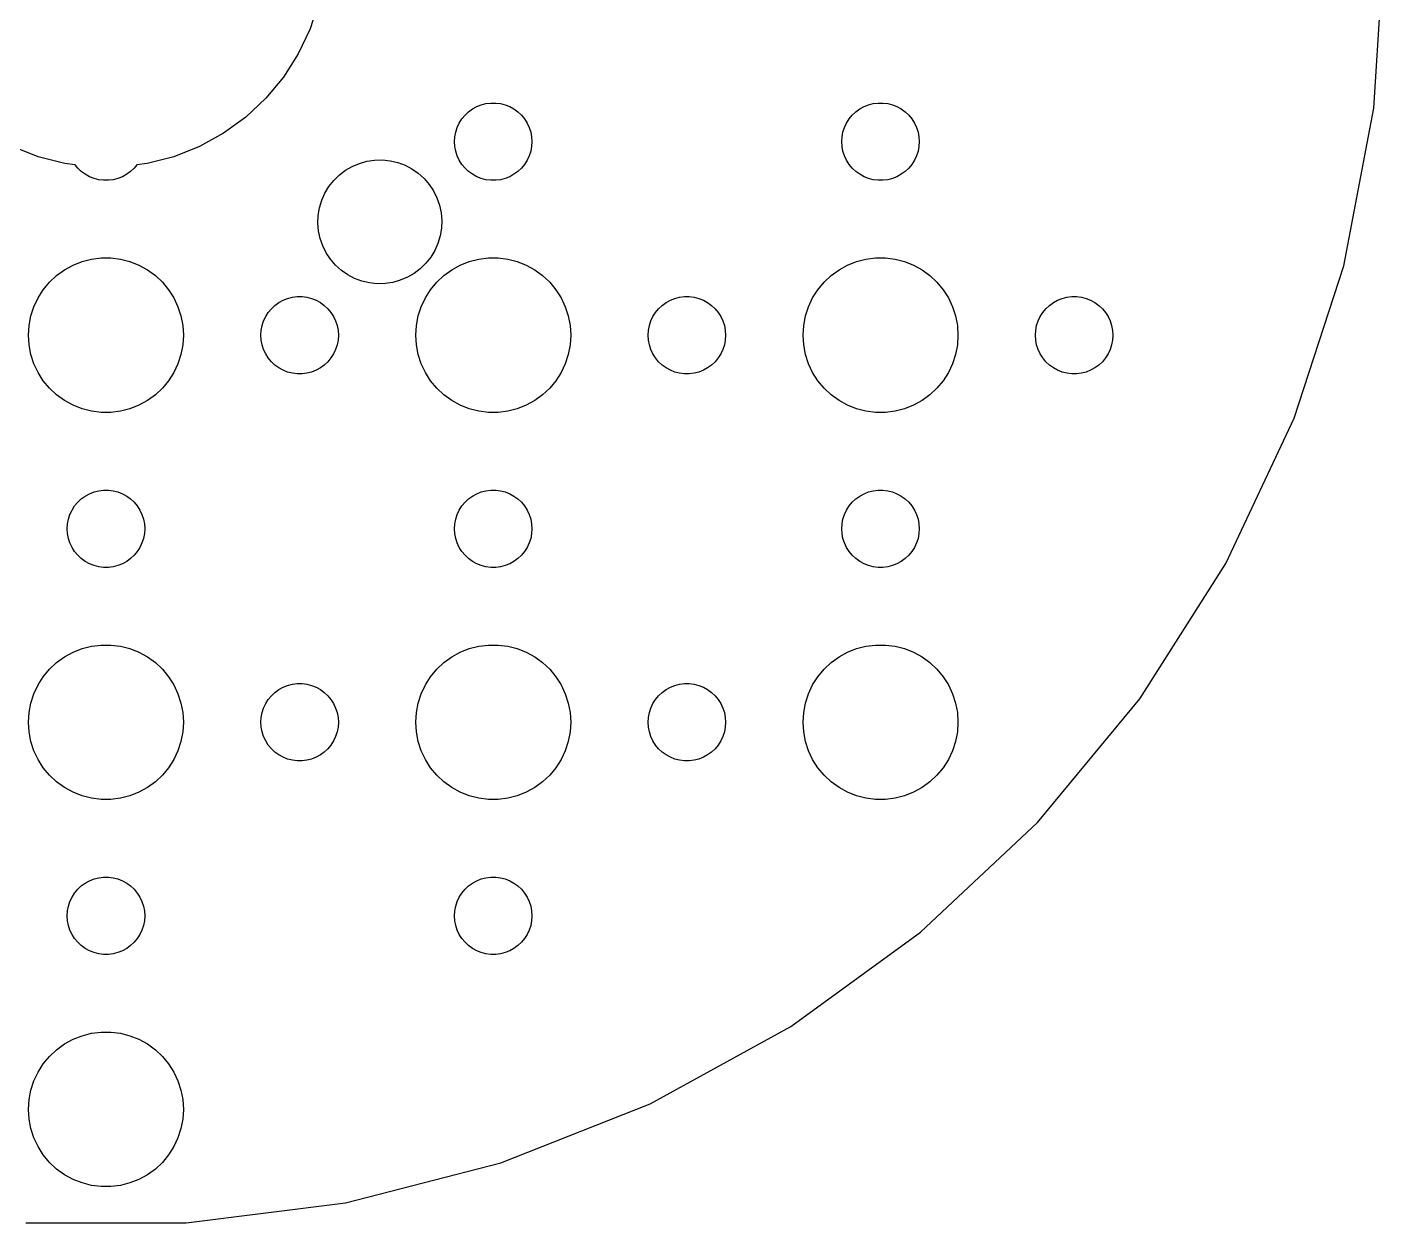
# Model space of a CAD drawing. Header units: metres. Extents: x -52 to 52, y -49 to 489.
# Drawn here: x -3.1 to 49.5, y 390.6 to 436.9 of the extents above; entities that cross this region are included whole.
import ezdxf

# ---------------------------------------------------------------- set-up
doc = ezdxf.new("R2010")
doc.units = ezdxf.units.M

msp = doc.modelspace()

# ---------------------------------------------------------------- linework, layer by layer
for p, q in [((49.1064, 433.796), (49.4967, 440)), ((8.23296, 437.886), (7.90309, 436.871)), ((7.90309, 436.871), (7.44859, 435.905)), ((7.44859, 435.905), (6.87663, 435.004)), ((6.87663, 435.004), (6.19623, 434.181)), ((6.19623, 434.181), (5.41809, 433.451)), ((13.9065, 433.527), (14.0439, 433.656)), ((14.0439, 433.656), (14.1963, 433.766)), ((14.1963, 433.766), (14.3613, 433.857)), ((14.3613, 433.857), (14.5365, 433.927)), ((14.5365, 433.927), (14.7189, 433.973)), ((14.7189, 433.973), (14.9058, 433.997)), ((14.9058, 433.997), (15.0942, 433.997)), ((15.0942, 433.997), (15.2811, 433.973)), ((15.2811, 433.973), (15.4635, 433.927)), ((15.4635, 433.927), (15.6387, 433.857)), ((15.6387, 433.857), (15.8037, 433.766)), ((15.8037, 433.766), (15.9561, 433.656)), ((15.9561, 433.656), (16.0934, 433.527)), ((28.9065, 433.527), (29.0439, 433.656)), ((29.0439, 433.656), (29.1963, 433.766)), ((29.1963, 433.766), (29.3613, 433.857)), ((29.3613, 433.857), (29.5365, 433.927)), ((29.5365, 433.927), (29.7189, 433.973)), ((29.7189, 433.973), (29.9058, 433.997)), ((29.9058, 433.997), (30.0942, 433.997)), ((30.0942, 433.997), (30.2811, 433.973)), ((30.2811, 433.973), (30.4635, 433.927)), ((30.4635, 433.927), (30.6387, 433.857)), ((30.6387, 433.857), (30.8037, 433.766)), ((30.8037, 433.766), (30.9561, 433.656)), ((30.9561, 433.656), (31.0934, 433.527)), ((47.9417, 427.691), (49.1064, 433.796)), ((5.41809, 433.451), (4.55452, 432.823)), ((13.5471, 432.873), (13.6053, 433.052)), ((13.6053, 433.052), (13.6855, 433.223)), ((13.6855, 433.223), (13.7865, 433.382)), ((13.7865, 433.382), (13.9065, 433.527)), ((16.0934, 433.527), (16.2135, 433.382)), ((16.2135, 433.382), (16.3145, 433.223)), ((16.3145, 433.223), (16.3947, 433.052)), ((16.3947, 433.052), (16.4529, 432.873)), ((28.5471, 432.873), (28.6053, 433.052)), ((28.6053, 433.052), (28.6855, 433.223)), ((28.6855, 433.223), (28.7865, 433.382)), ((28.7865, 433.382), (28.9065, 433.527)), ((31.0934, 433.527), (31.2135, 433.382)), ((31.2135, 433.382), (31.3145, 433.223)), ((31.3145, 433.223), (31.3947, 433.052)), ((31.3947, 433.052), (31.4529, 432.873)), ((4.55452, 432.823), (3.61911, 432.309)), ((13.5, 432.5), (13.5118, 432.688)), ((13.5118, 432.312), (13.5, 432.5)), ((13.5118, 432.688), (13.5471, 432.873)), ((16.4529, 432.873), (16.4882, 432.688)), ((16.4882, 432.688), (16.5, 432.5)), ((16.5, 432.5), (16.4882, 432.312)), ((28.5, 432.5), (28.5118, 432.688)), ((28.5118, 432.312), (28.5, 432.5)), ((28.5118, 432.688), (28.5471, 432.873)), ((31.4529, 432.873), (31.4882, 432.688)), ((31.4882, 432.688), (31.5, 432.5)), ((31.5, 432.5), (31.4882, 432.312)), ((-2.62663, 431.916), (-3.61911, 432.309)), ((3.61911, 432.309), (2.62663, 431.916)), ((13.5471, 432.127), (13.5118, 432.312)), ((13.6053, 431.948), (13.5471, 432.127)), ((16.4529, 432.127), (16.3947, 431.948)), ((16.4882, 432.312), (16.4529, 432.127)), ((28.5471, 432.127), (28.5118, 432.312)), ((28.6053, 431.948), (28.5471, 432.127)), ((31.4529, 432.127), (31.3947, 431.948)), ((31.4882, 432.312), (31.4529, 432.127)), ((-1.59273, 431.651), (-2.62663, 431.916)), ((-1.19904, 431.601), (-1.59273, 431.651)), ((-1.09344, 431.473), (-1.19904, 431.601)), ((-0.956131, 431.344), (-1.09344, 431.473)), ((1.09344, 431.473), (0.956131, 431.344)), ((1.19904, 431.601), (1.09344, 431.473)), ((1.59273, 431.651), (1.19904, 431.601)), ((2.62663, 431.916), (1.59273, 431.651)), ((9.27885, 431.392), (9.53987, 431.543)), ((9.53987, 431.543), (9.81772, 431.66)), ((9.81772, 431.66), (10.108, 431.741)), ((10.108, 431.741), (10.4062, 431.785)), ((10.4062, 431.785), (10.7075, 431.791)), ((10.7075, 431.791), (11.0072, 431.759)), ((11.0072, 431.759), (11.3007, 431.691)), ((11.3007, 431.691), (11.5832, 431.586)), ((11.5832, 431.586), (11.8503, 431.446)), ((11.8503, 431.446), (12.0977, 431.274)), ((13.6855, 431.777), (13.6053, 431.948)), ((13.7865, 431.618), (13.6855, 431.777)), ((13.9065, 431.473), (13.7865, 431.618)), ((14.0439, 431.344), (13.9065, 431.473)), ((16.0934, 431.473), (15.9561, 431.344)), ((16.2135, 431.618), (16.0934, 431.473)), ((16.3145, 431.777), (16.2135, 431.618)), ((16.3947, 431.948), (16.3145, 431.777)), ((28.6855, 431.777), (28.6053, 431.948)), ((28.7865, 431.618), (28.6855, 431.777)), ((28.9065, 431.473), (28.7865, 431.618)), ((29.0439, 431.344), (28.9065, 431.473)), ((31.0934, 431.473), (30.9561, 431.344)), ((31.2135, 431.618), (31.0934, 431.473)), ((31.3145, 431.777), (31.2135, 431.618)), ((31.3947, 431.948), (31.3145, 431.777)), ((-0.803726, 431.234), (-0.956131, 431.344)), ((-0.638657, 431.143), (-0.803726, 431.234)), ((-0.463516, 431.073), (-0.638657, 431.143)), ((-0.281067, 431.027), (-0.463516, 431.073)), ((-0.094177, 431.003), (-0.281067, 431.027)), ((0.094177, 431.003), (-0.094177, 431.003)), ((0.281067, 431.027), (0.094177, 431.003)), ((0.463516, 431.073), (0.281067, 431.027)), ((0.638657, 431.143), (0.463516, 431.073)), ((0.803726, 431.234), (0.638657, 431.143)), ((0.956131, 431.344), (0.803726, 431.234)), ((8.63623, 430.763), (8.82344, 430.999)), ((8.82344, 430.999), (9.03879, 431.21)), ((9.03879, 431.21), (9.27885, 431.392)), ((12.0977, 431.274), (12.3217, 431.072)), ((12.3217, 431.072), (12.5187, 430.844)), ((14.1963, 431.234), (14.0439, 431.344)), ((14.3613, 431.143), (14.1963, 431.234)), ((14.5365, 431.073), (14.3613, 431.143)), ((14.7189, 431.027), (14.5365, 431.073)), ((14.9058, 431.003), (14.7189, 431.027)), ((15.0942, 431.003), (14.9058, 431.003)), ((15.2811, 431.027), (15.0942, 431.003)), ((15.4635, 431.073), (15.2811, 431.027)), ((15.6387, 431.143), (15.4635, 431.073)), ((15.8037, 431.234), (15.6387, 431.143)), ((15.9561, 431.344), (15.8037, 431.234)), ((29.1963, 431.234), (29.0439, 431.344)), ((29.3613, 431.143), (29.1963, 431.234)), ((29.5365, 431.073), (29.3613, 431.143)), ((29.7189, 431.027), (29.5365, 431.073)), ((29.9058, 431.003), (29.7189, 431.027)), ((30.0942, 431.003), (29.9058, 431.003)), ((30.2811, 431.027), (30.0942, 431.003)), ((30.4635, 431.073), (30.2811, 431.027)), ((30.6387, 431.143), (30.4635, 431.073)), ((30.8037, 431.234), (30.6387, 431.143)), ((30.9561, 431.344), (30.8037, 431.234)), ((8.35751, 430.23), (8.4801, 430.505)), ((8.4801, 430.505), (8.63623, 430.763)), ((12.5187, 430.844), (12.6855, 430.593)), ((12.6855, 430.593), (12.8195, 430.323)), ((8.22014, 429.644), (8.2704, 429.941)), ((8.2704, 429.941), (8.35751, 430.23)), ((12.8195, 430.323), (12.9186, 430.038)), ((12.9186, 430.038), (12.9812, 429.744)), ((8.20752, 429.343), (8.22014, 429.644)), ((8.23274, 429.042), (8.20752, 429.343)), ((12.9812, 429.744), (13.0065, 429.443)), ((13.0065, 429.443), (12.9939, 429.142)), ((8.29539, 428.748), (8.23274, 429.042)), ((12.9436, 428.845), (12.8565, 428.556)), ((12.9939, 429.142), (12.9436, 428.845)), ((8.39452, 428.463), (8.29539, 428.748)), ((8.52853, 428.193), (8.39452, 428.463)), ((12.8565, 428.556), (12.7339, 428.281)), ((-1.27733, 427.714), (-0.927048, 427.853)), ((-0.927048, 427.853), (-0.562134, 427.947)), ((-0.562134, 427.947), (-0.18837, 427.994)), ((-0.18837, 427.994), (0.18837, 427.994)), ((0.18837, 427.994), (0.562134, 427.947)), ((0.562134, 427.947), (0.927048, 427.853)), ((0.927048, 427.853), (1.27733, 427.714)), ((8.69533, 427.942), (8.52853, 428.193)), ((8.89226, 427.714), (8.69533, 427.942)), ((12.3905, 427.787), (12.1752, 427.576)), ((12.5777, 428.023), (12.3905, 427.787)), ((12.7339, 428.281), (12.5777, 428.023)), ((13.7227, 427.714), (14.0729, 427.853)), ((14.0729, 427.853), (14.4379, 427.947)), ((14.4379, 427.947), (14.8116, 427.994)), ((14.8116, 427.994), (15.1884, 427.994)), ((15.1884, 427.994), (15.5621, 427.947)), ((15.5621, 427.947), (15.927, 427.853)), ((15.927, 427.853), (16.2773, 427.714)), ((28.7227, 427.714), (29.0729, 427.853)), ((29.0729, 427.853), (29.4379, 427.947)), ((29.4379, 427.947), (29.8116, 427.994)), ((29.8116, 427.994), (30.1884, 427.994)), ((30.1884, 427.994), (30.5621, 427.947)), ((30.5621, 427.947), (30.927, 427.853)), ((30.927, 427.853), (31.2773, 427.714)), ((-2.1869, 427.054), (-1.91226, 427.312)), ((-1.91226, 427.312), (-1.60747, 427.533)), ((-1.60747, 427.533), (-1.27733, 427.714)), ((1.27733, 427.714), (1.60747, 427.533)), ((1.60747, 427.533), (1.91226, 427.312)), ((1.91226, 427.312), (2.1869, 427.054)), ((9.11624, 427.512), (8.89226, 427.714)), ((9.36372, 427.34), (9.11624, 427.512)), ((9.63083, 427.201), (9.36372, 427.34)), ((11.6741, 427.243), (11.3963, 427.127)), ((11.9351, 427.394), (11.6741, 427.243)), ((12.1752, 427.576), (11.9351, 427.394)), ((12.8131, 427.054), (13.0877, 427.312)), ((13.0877, 427.312), (13.3925, 427.533)), ((13.3925, 427.533), (13.7227, 427.714)), ((16.2773, 427.714), (16.6075, 427.533)), ((16.6075, 427.533), (16.9123, 427.312)), ((16.9123, 427.312), (17.1869, 427.054)), ((27.8131, 427.054), (28.0877, 427.312)), ((28.0877, 427.312), (28.3925, 427.533)), ((28.3925, 427.533), (28.7227, 427.714)), ((31.2773, 427.714), (31.6075, 427.533)), ((31.6075, 427.533), (31.9123, 427.312)), ((31.9123, 427.312), (32.1869, 427.054)), ((46.0209, 421.779), (47.9417, 427.691)), ((-2.62891, 426.445), (-2.42705, 426.763)), ((-2.42705, 426.763), (-2.1869, 427.054)), ((2.1869, 427.054), (2.42705, 426.763)), ((2.42705, 426.763), (2.62891, 426.445)), ((9.91331, 427.095), (9.63083, 427.201)), ((10.2067, 427.027), (9.91331, 427.095)), ((10.5065, 426.995), (10.2067, 427.027)), ((10.8078, 427.001), (10.5065, 426.995)), ((11.106, 427.045), (10.8078, 427.001)), ((11.3963, 427.127), (11.106, 427.045)), ((12.3711, 426.445), (12.5729, 426.763)), ((12.5729, 426.763), (12.8131, 427.054)), ((17.1869, 427.054), (17.427, 426.763)), ((17.427, 426.763), (17.6289, 426.445)), ((27.3711, 426.445), (27.5729, 426.763)), ((27.5729, 426.763), (27.8131, 427.054)), ((32.1869, 427.054), (32.427, 426.763)), ((32.427, 426.763), (32.6289, 426.445)), ((-2.78932, 426.104), (-2.62891, 426.445)), ((2.62891, 426.445), (2.78932, 426.104)), ((6.54385, 426.156), (6.69626, 426.266)), ((6.69626, 426.266), (6.86133, 426.357)), ((6.86133, 426.357), (7.03647, 426.427)), ((7.03647, 426.427), (7.21892, 426.473)), ((7.21892, 426.473), (7.40581, 426.497)), ((7.40581, 426.497), (7.59418, 426.497)), ((7.59418, 426.497), (7.78107, 426.473)), ((7.78107, 426.473), (7.96352, 426.427)), ((7.96352, 426.427), (8.13866, 426.357)), ((8.13866, 426.357), (8.30373, 426.266)), ((8.30373, 426.266), (8.45613, 426.156)), ((12.2107, 426.104), (12.3711, 426.445)), ((17.6289, 426.445), (17.7893, 426.104)), ((21.5439, 426.156), (21.6963, 426.266)), ((21.6963, 426.266), (21.8613, 426.357)), ((21.8613, 426.357), (22.0365, 426.427)), ((22.0365, 426.427), (22.2189, 426.473)), ((22.2189, 426.473), (22.4058, 426.497)), ((22.4058, 426.497), (22.5942, 426.497)), ((22.5942, 426.497), (22.7811, 426.473)), ((22.7811, 426.473), (22.9635, 426.427)), ((22.9635, 426.427), (23.1387, 426.357)), ((23.1387, 426.357), (23.3037, 426.266)), ((23.3037, 426.266), (23.4561, 426.156)), ((27.2107, 426.104), (27.3711, 426.445)), ((32.6289, 426.445), (32.7893, 426.104)), ((36.5439, 426.156), (36.6963, 426.266)), ((36.6963, 426.266), (36.8613, 426.357)), ((36.8613, 426.357), (37.0365, 426.427)), ((37.0365, 426.427), (37.2189, 426.473)), ((37.2189, 426.473), (37.4058, 426.497)), ((37.4058, 426.497), (37.5942, 426.497)), ((37.5942, 426.497), (37.7811, 426.473)), ((37.7811, 426.473), (37.9635, 426.427)), ((37.9635, 426.427), (38.1387, 426.357)), ((38.1387, 426.357), (38.3037, 426.266)), ((38.3037, 426.266), (38.4561, 426.156)), ((-2.97633, 425.376), (-2.90575, 425.746)), ((-2.90575, 425.746), (-2.78932, 426.104)), ((2.78932, 426.104), (2.90575, 425.746)), ((2.90575, 425.746), (2.97633, 425.376)), ((6.10533, 425.552), (6.18553, 425.723)), ((6.18553, 425.723), (6.28647, 425.882)), ((6.28647, 425.882), (6.40654, 426.027)), ((6.40654, 426.027), (6.54385, 426.156)), ((8.45613, 426.156), (8.59344, 426.027)), ((8.59344, 426.027), (8.71352, 425.882)), ((8.71352, 425.882), (8.81445, 425.723)), ((8.81445, 425.723), (8.89465, 425.552)), ((12.0237, 425.376), (12.0942, 425.746)), ((12.0942, 425.746), (12.2107, 426.104)), ((17.7893, 426.104), (17.9057, 425.746)), ((17.9057, 425.746), (17.9763, 425.376)), ((21.1053, 425.552), (21.1855, 425.723)), ((21.1855, 425.723), (21.2865, 425.882)), ((21.2865, 425.882), (21.4065, 426.027)), ((21.4065, 426.027), (21.5439, 426.156)), ((23.4561, 426.156), (23.5934, 426.027)), ((23.5934, 426.027), (23.7135, 425.882)), ((23.7135, 425.882), (23.8145, 425.723)), ((23.8145, 425.723), (23.8947, 425.552)), ((27.0237, 425.376), (27.0942, 425.746)), ((27.0942, 425.746), (27.2107, 426.104)), ((32.7893, 426.104), (32.9057, 425.746)), ((32.9057, 425.746), (32.9763, 425.376)), ((36.1053, 425.552), (36.1855, 425.723)), ((36.1855, 425.723), (36.2865, 425.882)), ((36.2865, 425.882), (36.4065, 426.027)), ((36.4065, 426.027), (36.5439, 426.156)), ((38.4561, 426.156), (38.5934, 426.027)), ((38.5934, 426.027), (38.7135, 425.882)), ((38.7135, 425.882), (38.8145, 425.723)), ((38.8145, 425.723), (38.8947, 425.552)), ((-3, 425), (-2.97633, 425.376)), ((2.97633, 425.376), (3, 425)), ((6, 425), (6.01183, 425.188)), ((6.01183, 425.188), (6.04712, 425.373)), ((6.04712, 425.373), (6.10533, 425.552)), ((8.89465, 425.552), (8.95287, 425.373)), ((8.95287, 425.373), (8.98816, 425.188)), ((8.98816, 425.188), (9, 425)), ((12, 425), (12.0237, 425.376)), ((17.9763, 425.376), (18, 425)), ((21, 425), (21.0118, 425.188)), ((21.0118, 425.188), (21.0471, 425.373)), ((21.0471, 425.373), (21.1053, 425.552)), ((23.8947, 425.552), (23.9529, 425.373)), ((23.9529, 425.373), (23.9882, 425.188)), ((23.9882, 425.188), (24, 425)), ((27, 425), (27.0237, 425.376)), ((32.9763, 425.376), (33, 425)), ((36, 425), (36.0118, 425.188)), ((36.0118, 425.188), (36.0471, 425.373)), ((36.0471, 425.373), (36.1053, 425.552)), ((38.8947, 425.552), (38.9529, 425.373)), ((38.9529, 425.373), (38.9882, 425.188)), ((38.9882, 425.188), (39, 425)), ((-2.97633, 424.624), (-3, 425)), ((-2.90575, 424.254), (-2.97633, 424.624)), ((2.97633, 424.624), (2.90575, 424.254)), ((3, 425), (2.97633, 424.624)), ((6.01183, 424.812), (6, 425)), ((6.04712, 424.627), (6.01183, 424.812)), ((6.10533, 424.448), (6.04712, 424.627)), ((8.95287, 424.627), (8.89465, 424.448)), ((8.98816, 424.812), (8.95287, 424.627)), ((9, 425), (8.98816, 424.812)), ((12.0237, 424.624), (12, 425)), ((12.0942, 424.254), (12.0237, 424.624)), ((17.9763, 424.624), (17.9057, 424.254)), ((18, 425), (17.9763, 424.624)), ((21.0118, 424.812), (21, 425)), ((21.0471, 424.627), (21.0118, 424.812)), ((21.1053, 424.448), (21.0471, 424.627)), ((23.9529, 424.627), (23.8947, 424.448)), ((23.9882, 424.812), (23.9529, 424.627)), ((24, 425), (23.9882, 424.812)), ((27.0237, 424.624), (27, 425)), ((27.0942, 424.254), (27.0237, 424.624)), ((32.9763, 424.624), (32.9057, 424.254)), ((33, 425), (32.9763, 424.624)), ((36.0118, 424.812), (36, 425)), ((36.0471, 424.627), (36.0118, 424.812)), ((36.1053, 424.448), (36.0471, 424.627)), ((38.9529, 424.627), (38.8947, 424.448)), ((38.9882, 424.812), (38.9529, 424.627)), ((39, 425), (38.9882, 424.812)), ((-2.78932, 423.896), (-2.90575, 424.254)), ((2.90575, 424.254), (2.78932, 423.896)), ((6.18553, 424.277), (6.10533, 424.448)), ((6.28647, 424.118), (6.18553, 424.277)), ((6.40654, 423.973), (6.28647, 424.118)), ((8.71352, 424.118), (8.59344, 423.973)), ((8.81445, 424.277), (8.71352, 424.118)), ((8.89465, 424.448), (8.81445, 424.277)), ((12.2107, 423.896), (12.0942, 424.254)), ((17.9057, 424.254), (17.7893, 423.896)), ((21.1855, 424.277), (21.1053, 424.448)), ((21.2865, 424.118), (21.1855, 424.277)), ((21.4065, 423.973), (21.2865, 424.118)), ((23.7135, 424.118), (23.5934, 423.973)), ((23.8145, 424.277), (23.7135, 424.118)), ((23.8947, 424.448), (23.8145, 424.277)), ((27.2107, 423.896), (27.0942, 424.254)), ((32.9057, 424.254), (32.7893, 423.896)), ((36.1855, 424.277), (36.1053, 424.448)), ((36.2865, 424.118), (36.1855, 424.277)), ((36.4065, 423.973), (36.2865, 424.118)), ((38.7135, 424.118), (38.5934, 423.973)), ((38.8145, 424.277), (38.7135, 424.118)), ((38.8947, 424.448), (38.8145, 424.277)), ((-2.62891, 423.555), (-2.78932, 423.896)), ((2.78932, 423.896), (2.62891, 423.555)), ((6.54385, 423.844), (6.40654, 423.973)), ((6.69626, 423.734), (6.54385, 423.844)), ((6.86133, 423.643), (6.69626, 423.734)), ((7.03647, 423.573), (6.86133, 423.643)), ((7.21892, 423.527), (7.03647, 423.573)), ((7.96352, 423.573), (7.78107, 423.527)), ((8.13866, 423.643), (7.96352, 423.573)), ((8.30373, 423.734), (8.13866, 423.643)), ((8.45613, 423.844), (8.30373, 423.734)), ((8.59344, 423.973), (8.45613, 423.844)), ((12.3711, 423.555), (12.2107, 423.896)), ((17.7893, 423.896), (17.6289, 423.555)), ((21.5439, 423.844), (21.4065, 423.973)), ((21.6963, 423.734), (21.5439, 423.844)), ((21.8613, 423.643), (21.6963, 423.734)), ((22.0365, 423.573), (21.8613, 423.643)), ((22.2189, 423.527), (22.0365, 423.573)), ((22.9635, 423.573), (22.7811, 423.527)), ((23.1387, 423.643), (22.9635, 423.573)), ((23.3037, 423.734), (23.1387, 423.643)), ((23.4561, 423.844), (23.3037, 423.734)), ((23.5934, 423.973), (23.4561, 423.844)), ((27.3711, 423.555), (27.2107, 423.896)), ((32.7893, 423.896), (32.6289, 423.555)), ((36.5439, 423.844), (36.4065, 423.973)), ((36.6963, 423.734), (36.5439, 423.844)), ((36.8613, 423.643), (36.6963, 423.734)), ((37.0365, 423.573), (36.8613, 423.643)), ((37.2189, 423.527), (37.0365, 423.573)), ((37.9635, 423.573), (37.7811, 423.527)), ((38.1387, 423.643), (37.9635, 423.573)), ((38.3037, 423.734), (38.1387, 423.643)), ((38.4561, 423.844), (38.3037, 423.734)), ((38.5934, 423.973), (38.4561, 423.844)), ((-2.42705, 423.237), (-2.62891, 423.555)), ((-2.1869, 422.946), (-2.42705, 423.237)), ((2.42705, 423.237), (2.1869, 422.946)), ((2.62891, 423.555), (2.42705, 423.237)), ((7.40581, 423.503), (7.21892, 423.527)), ((7.59418, 423.503), (7.40581, 423.503)), ((7.78107, 423.527), (7.59418, 423.503)), ((12.5729, 423.237), (12.3711, 423.555)), ((12.8131, 422.946), (12.5729, 423.237)), ((17.427, 423.237), (17.1869, 422.946)), ((17.6289, 423.555), (17.427, 423.237)), ((22.4058, 423.503), (22.2189, 423.527)), ((22.5942, 423.503), (22.4058, 423.503)), ((22.7811, 423.527), (22.5942, 423.503)), ((27.5729, 423.237), (27.3711, 423.555)), ((27.8131, 422.946), (27.5729, 423.237)), ((32.427, 423.237), (32.1869, 422.946)), ((32.6289, 423.555), (32.427, 423.237)), ((37.4058, 423.503), (37.2189, 423.527)), ((37.5942, 423.503), (37.4058, 423.503)), ((37.7811, 423.527), (37.5942, 423.503)), ((-1.91226, 422.688), (-2.1869, 422.946)), ((-1.60747, 422.467), (-1.91226, 422.688)), ((1.91226, 422.688), (1.60747, 422.467)), ((2.1869, 422.946), (1.91226, 422.688)), ((13.0877, 422.688), (12.8131, 422.946)), ((13.3925, 422.467), (13.0877, 422.688)), ((16.9123, 422.688), (16.6075, 422.467)), ((17.1869, 422.946), (16.9123, 422.688)), ((28.0877, 422.688), (27.8131, 422.946)), ((28.3925, 422.467), (28.0877, 422.688)), ((31.9123, 422.688), (31.6075, 422.467)), ((32.1869, 422.946), (31.9123, 422.688)), ((-1.27733, 422.286), (-1.60747, 422.467)), ((-0.927048, 422.147), (-1.27733, 422.286)), ((-0.562134, 422.053), (-0.927048, 422.147)), ((-0.18837, 422.006), (-0.562134, 422.053)), ((0.18837, 422.006), (-0.18837, 422.006)), ((0.562134, 422.053), (0.18837, 422.006)), ((0.927048, 422.147), (0.562134, 422.053)), ((1.27733, 422.286), (0.927048, 422.147)), ((1.60747, 422.467), (1.27733, 422.286)), ((13.7227, 422.286), (13.3925, 422.467)), ((14.0729, 422.147), (13.7227, 422.286)), ((14.4379, 422.053), (14.0729, 422.147)), ((14.8116, 422.006), (14.4379, 422.053)), ((15.1884, 422.006), (14.8116, 422.006)), ((15.5621, 422.053), (15.1884, 422.006)), ((15.927, 422.147), (15.5621, 422.053)), ((16.2773, 422.286), (15.927, 422.147)), ((16.6075, 422.467), (16.2773, 422.286)), ((28.7227, 422.286), (28.3925, 422.467)), ((29.0729, 422.147), (28.7227, 422.286)), ((29.4379, 422.053), (29.0729, 422.147)), ((29.8116, 422.006), (29.4379, 422.053)), ((30.1884, 422.006), (29.8116, 422.006)), ((30.5621, 422.053), (30.1884, 422.006)), ((30.927, 422.147), (30.5621, 422.053)), ((31.2773, 422.286), (30.927, 422.147)), ((31.6075, 422.467), (31.2773, 422.286)), ((43.3743, 416.155), (46.0209, 421.779)), ((-0.803726, 418.766), (-0.638657, 418.857)), ((-0.638657, 418.857), (-0.463516, 418.927)), ((-0.463516, 418.927), (-0.281067, 418.973)), ((-0.281067, 418.973), (-0.094177, 418.997)), ((-0.094177, 418.997), (0.094177, 418.997)), ((0.094177, 418.997), (0.281067, 418.973)), ((0.281067, 418.973), (0.463516, 418.927)), ((0.463516, 418.927), (0.638657, 418.857)), ((0.638657, 418.857), (0.803726, 418.766)), ((14.1963, 418.766), (14.3613, 418.857)), ((14.3613, 418.857), (14.5365, 418.927)), ((14.5365, 418.927), (14.7189, 418.973)), ((14.7189, 418.973), (14.9058, 418.997)), ((14.9058, 418.997), (15.0942, 418.997)), ((15.0942, 418.997), (15.2811, 418.973)), ((15.2811, 418.973), (15.4635, 418.927)), ((15.4635, 418.927), (15.6387, 418.857)), ((15.6387, 418.857), (15.8037, 418.766)), ((29.1963, 418.766), (29.3613, 418.857)), ((29.3613, 418.857), (29.5365, 418.927)), ((29.5365, 418.927), (29.7189, 418.973)), ((29.7189, 418.973), (29.9058, 418.997)), ((29.9058, 418.997), (30.0942, 418.997)), ((30.0942, 418.997), (30.2811, 418.973)), ((30.2811, 418.973), (30.4635, 418.927)), ((30.4635, 418.927), (30.6387, 418.857)), ((30.6387, 418.857), (30.8037, 418.766)), ((-1.31445, 418.223), (-1.21352, 418.382)), ((-1.21352, 418.382), (-1.09344, 418.527)), ((-1.09344, 418.527), (-0.956131, 418.656)), ((-0.956131, 418.656), (-0.803726, 418.766)), ((0.803726, 418.766), (0.956131, 418.656)), ((0.956131, 418.656), (1.09344, 418.527)), ((1.09344, 418.527), (1.21352, 418.382)), ((1.21352, 418.382), (1.31445, 418.223)), ((13.6855, 418.223), (13.7865, 418.382)), ((13.7865, 418.382), (13.9065, 418.527)), ((13.9065, 418.527), (14.0439, 418.656)), ((14.0439, 418.656), (14.1963, 418.766)), ((15.8037, 418.766), (15.9561, 418.656)), ((15.9561, 418.656), (16.0934, 418.527)), ((16.0934, 418.527), (16.2135, 418.382)), ((16.2135, 418.382), (16.3145, 418.223)), ((28.6855, 418.223), (28.7865, 418.382)), ((28.7865, 418.382), (28.9065, 418.527)), ((28.9065, 418.527), (29.0439, 418.656)), ((29.0439, 418.656), (29.1963, 418.766)), ((30.8037, 418.766), (30.9561, 418.656)), ((30.9561, 418.656), (31.0934, 418.527)), ((31.0934, 418.527), (31.2135, 418.382)), ((31.2135, 418.382), (31.3145, 418.223)), ((-1.48816, 417.688), (-1.45287, 417.873)), ((-1.45287, 417.873), (-1.39465, 418.052)), ((-1.39465, 418.052), (-1.31445, 418.223)), ((1.31445, 418.223), (1.39465, 418.052)), ((1.39465, 418.052), (1.45287, 417.873)), ((1.45287, 417.873), (1.48816, 417.688)), ((13.5118, 417.688), (13.5471, 417.873)), ((13.5471, 417.873), (13.6053, 418.052)), ((13.6053, 418.052), (13.6855, 418.223)), ((16.3145, 418.223), (16.3947, 418.052)), ((16.3947, 418.052), (16.4529, 417.873)), ((16.4529, 417.873), (16.4882, 417.688)), ((28.5118, 417.688), (28.5471, 417.873)), ((28.5471, 417.873), (28.6053, 418.052)), ((28.6053, 418.052), (28.6855, 418.223)), ((31.3145, 418.223), (31.3947, 418.052)), ((31.3947, 418.052), (31.4529, 417.873)), ((31.4529, 417.873), (31.4882, 417.688)), ((-1.5, 417.5), (-1.48816, 417.688)), ((-1.48816, 417.312), (-1.5, 417.5)), ((-1.45287, 417.127), (-1.48816, 417.312)), ((1.48816, 417.312), (1.45287, 417.127)), ((1.48816, 417.688), (1.5, 417.5)), ((1.5, 417.5), (1.48816, 417.312)), ((13.5, 417.5), (13.5118, 417.688)), ((13.5118, 417.312), (13.5, 417.5)), ((13.5471, 417.127), (13.5118, 417.312)), ((16.4882, 417.312), (16.4529, 417.127)), ((16.4882, 417.688), (16.5, 417.5)), ((16.5, 417.5), (16.4882, 417.312)), ((28.5, 417.5), (28.5118, 417.688)), ((28.5118, 417.312), (28.5, 417.5)), ((28.5471, 417.127), (28.5118, 417.312)), ((31.4882, 417.312), (31.4529, 417.127)), ((31.4882, 417.688), (31.5, 417.5)), ((31.5, 417.5), (31.4882, 417.312)), ((-1.39465, 416.948), (-1.45287, 417.127)), ((-1.31445, 416.777), (-1.39465, 416.948)), ((-1.21352, 416.618), (-1.31445, 416.777)), ((1.31445, 416.777), (1.21352, 416.618)), ((1.39465, 416.948), (1.31445, 416.777)), ((1.45287, 417.127), (1.39465, 416.948)), ((13.6053, 416.948), (13.5471, 417.127)), ((13.6855, 416.777), (13.6053, 416.948)), ((13.7865, 416.618), (13.6855, 416.777)), ((16.3145, 416.777), (16.2135, 416.618)), ((16.3947, 416.948), (16.3145, 416.777)), ((16.4529, 417.127), (16.3947, 416.948)), ((28.6053, 416.948), (28.5471, 417.127)), ((28.6855, 416.777), (28.6053, 416.948)), ((28.7865, 416.618), (28.6855, 416.777)), ((31.3145, 416.777), (31.2135, 416.618)), ((31.3947, 416.948), (31.3145, 416.777)), ((31.4529, 417.127), (31.3947, 416.948)), ((-1.09344, 416.473), (-1.21352, 416.618)), ((-0.956131, 416.344), (-1.09344, 416.473)), ((-0.803726, 416.234), (-0.956131, 416.344)), ((-0.638657, 416.143), (-0.803726, 416.234)), ((0.803726, 416.234), (0.638657, 416.143)), ((0.956131, 416.344), (0.803726, 416.234)), ((1.09344, 416.473), (0.956131, 416.344)), ((1.21352, 416.618), (1.09344, 416.473)), ((13.9065, 416.473), (13.7865, 416.618)), ((14.0439, 416.344), (13.9065, 416.473)), ((14.1963, 416.234), (14.0439, 416.344)), ((14.3613, 416.143), (14.1963, 416.234)), ((15.8037, 416.234), (15.6387, 416.143)), ((15.9561, 416.344), (15.8037, 416.234)), ((16.0934, 416.473), (15.9561, 416.344)), ((16.2135, 416.618), (16.0934, 416.473)), ((28.9065, 416.473), (28.7865, 416.618)), ((29.0439, 416.344), (28.9065, 416.473)), ((29.1963, 416.234), (29.0439, 416.344)), ((29.3613, 416.143), (29.1963, 416.234)), ((30.8037, 416.234), (30.6387, 416.143)), ((30.9561, 416.344), (30.8037, 416.234)), ((31.0934, 416.473), (30.9561, 416.344)), ((31.2135, 416.618), (31.0934, 416.473)), ((-0.463516, 416.073), (-0.638657, 416.143)), ((-0.281067, 416.027), (-0.463516, 416.073)), ((-0.094177, 416.003), (-0.281067, 416.027)), ((0.094177, 416.003), (-0.094177, 416.003)), ((0.281067, 416.027), (0.094177, 416.003)), ((0.463516, 416.073), (0.281067, 416.027)), ((0.638657, 416.143), (0.463516, 416.073)), ((14.5365, 416.073), (14.3613, 416.143)), ((14.7189, 416.027), (14.5365, 416.073)), ((14.9058, 416.003), (14.7189, 416.027)), ((15.0942, 416.003), (14.9058, 416.003)), ((15.2811, 416.027), (15.0942, 416.003)), ((15.4635, 416.073), (15.2811, 416.027)), ((15.6387, 416.143), (15.4635, 416.073)), ((29.5365, 416.073), (29.3613, 416.143)), ((29.7189, 416.027), (29.5365, 416.073)), ((29.9058, 416.003), (29.7189, 416.027)), ((30.0942, 416.003), (29.9058, 416.003)), ((30.2811, 416.027), (30.0942, 416.003)), ((30.4635, 416.073), (30.2811, 416.027)), ((30.6387, 416.143), (30.4635, 416.073)), ((40.0437, 410.907), (43.3743, 416.155)), ((-1.91226, 412.312), (-1.60747, 412.533)), ((-1.60747, 412.533), (-1.27733, 412.714)), ((-1.27733, 412.714), (-0.927048, 412.853)), ((-0.927048, 412.853), (-0.562134, 412.947)), ((-0.562134, 412.947), (-0.18837, 412.994)), ((-0.18837, 412.994), (0.18837, 412.994)), ((0.18837, 412.994), (0.562134, 412.947)), ((0.562134, 412.947), (0.927048, 412.853)), ((0.927048, 412.853), (1.27733, 412.714)), ((1.27733, 412.714), (1.60747, 412.533)), ((1.60747, 412.533), (1.91226, 412.312)), ((13.0877, 412.312), (13.3925, 412.533)), ((13.3925, 412.533), (13.7227, 412.714)), ((13.7227, 412.714), (14.0729, 412.853)), ((14.0729, 412.853), (14.4379, 412.947)), ((14.4379, 412.947), (14.8116, 412.994)), ((14.8116, 412.994), (15.1884, 412.994)), ((15.1884, 412.994), (15.5621, 412.947)), ((15.5621, 412.947), (15.927, 412.853)), ((15.927, 412.853), (16.2773, 412.714)), ((16.2773, 412.714), (16.6075, 412.533)), ((16.6075, 412.533), (16.9123, 412.312)), ((28.0877, 412.312), (28.3925, 412.533)), ((28.3925, 412.533), (28.7227, 412.714)), ((28.7227, 412.714), (29.0729, 412.853)), ((29.0729, 412.853), (29.4379, 412.947)), ((29.4379, 412.947), (29.8116, 412.994)), ((29.8116, 412.994), (30.1884, 412.994)), ((30.1884, 412.994), (30.5621, 412.947)), ((30.5621, 412.947), (30.927, 412.853)), ((30.927, 412.853), (31.2773, 412.714)), ((31.2773, 412.714), (31.6075, 412.533)), ((31.6075, 412.533), (31.9123, 412.312)), ((-2.42705, 411.763), (-2.1869, 412.054)), ((-2.1869, 412.054), (-1.91226, 412.312)), ((1.91226, 412.312), (2.1869, 412.054)), ((2.1869, 412.054), (2.42705, 411.763)), ((12.5729, 411.763), (12.8131, 412.054)), ((12.8131, 412.054), (13.0877, 412.312)), ((16.9123, 412.312), (17.1869, 412.054)), ((17.1869, 412.054), (17.427, 411.763)), ((27.5729, 411.763), (27.8131, 412.054)), ((27.8131, 412.054), (28.0877, 412.312)), ((31.9123, 412.312), (32.1869, 412.054)), ((32.1869, 412.054), (32.427, 411.763)), ((-2.62891, 411.445), (-2.42705, 411.763)), ((2.42705, 411.763), (2.62891, 411.445)), ((7.03647, 411.427), (7.21892, 411.473)), ((7.21892, 411.473), (7.40581, 411.497)), ((7.40581, 411.497), (7.59418, 411.497)), ((7.59418, 411.497), (7.78107, 411.473)), ((7.78107, 411.473), (7.96352, 411.427)), ((12.3711, 411.445), (12.5729, 411.763)), ((17.427, 411.763), (17.6289, 411.445)), ((22.0365, 411.427), (22.2189, 411.473)), ((22.2189, 411.473), (22.4058, 411.497)), ((22.4058, 411.497), (22.5942, 411.497)), ((22.5942, 411.497), (22.7811, 411.473)), ((22.7811, 411.473), (22.9635, 411.427)), ((27.3711, 411.445), (27.5729, 411.763)), ((32.427, 411.763), (32.6289, 411.445)), ((-2.90575, 410.746), (-2.78932, 411.104)), ((-2.78932, 411.104), (-2.62891, 411.445)), ((2.62891, 411.445), (2.78932, 411.104)), ((2.78932, 411.104), (2.90575, 410.746)), ((6.28647, 410.882), (6.40654, 411.027)), ((6.40654, 411.027), (6.54385, 411.156)), ((6.54385, 411.156), (6.69626, 411.266)), ((6.69626, 411.266), (6.86133, 411.357)), ((6.86133, 411.357), (7.03647, 411.427)), ((7.96352, 411.427), (8.13866, 411.357)), ((8.13866, 411.357), (8.30373, 411.266)), ((8.30373, 411.266), (8.45613, 411.156)), ((8.45613, 411.156), (8.59344, 411.027)), ((8.59344, 411.027), (8.71352, 410.882)), ((12.0942, 410.746), (12.2107, 411.104)), ((12.2107, 411.104), (12.3711, 411.445)), ((17.6289, 411.445), (17.7893, 411.104)), ((17.7893, 411.104), (17.9057, 410.746)), ((21.2865, 410.882), (21.4065, 411.027)), ((21.4065, 411.027), (21.5439, 411.156)), ((21.5439, 411.156), (21.6963, 411.266)), ((21.6963, 411.266), (21.8613, 411.357)), ((21.8613, 411.357), (22.0365, 411.427)), ((22.9635, 411.427), (23.1387, 411.357)), ((23.1387, 411.357), (23.3037, 411.266)), ((23.3037, 411.266), (23.4561, 411.156)), ((23.4561, 411.156), (23.5934, 411.027)), ((23.5934, 411.027), (23.7135, 410.882)), ((27.0942, 410.746), (27.2107, 411.104)), ((27.2107, 411.104), (27.3711, 411.445)), ((32.6289, 411.445), (32.7893, 411.104)), ((32.7893, 411.104), (32.9057, 410.746)), ((-2.97633, 410.376), (-2.90575, 410.746)), ((2.90575, 410.746), (2.97633, 410.376)), ((6.04712, 410.373), (6.10533, 410.552)), ((6.10533, 410.552), (6.18553, 410.723)), ((6.18553, 410.723), (6.28647, 410.882)), ((8.71352, 410.882), (8.81445, 410.723)), ((8.81445, 410.723), (8.89465, 410.552)), ((8.89465, 410.552), (8.95287, 410.373)), ((12.0237, 410.376), (12.0942, 410.746)), ((17.9057, 410.746), (17.9763, 410.376)), ((21.0471, 410.373), (21.1053, 410.552)), ((21.1053, 410.552), (21.1855, 410.723)), ((21.1855, 410.723), (21.2865, 410.882)), ((23.7135, 410.882), (23.8145, 410.723)), ((23.8145, 410.723), (23.8947, 410.552)), ((23.8947, 410.552), (23.9529, 410.373)), ((27.0237, 410.376), (27.0942, 410.746)), ((32.9057, 410.746), (32.9763, 410.376)), ((36.0816, 406.117), (40.0437, 410.907)), ((-3, 410), (-2.97633, 410.376)), ((-2.97633, 409.624), (-3, 410)), ((2.97633, 410.376), (3, 410)), ((3, 410), (2.97633, 409.624)), ((6, 410), (6.01183, 410.188)), ((6.01183, 409.812), (6, 410)), ((6.01183, 410.188), (6.04712, 410.373)), ((8.95287, 410.373), (8.98816, 410.188)), ((8.98816, 410.188), (9, 410)), ((9, 410), (8.98816, 409.812)), ((12, 410), (12.0237, 410.376)), ((12.0237, 409.624), (12, 410)), ((17.9763, 410.376), (18, 410)), ((18, 410), (17.9763, 409.624)), ((21, 410), (21.0118, 410.188)), ((21.0118, 409.812), (21, 410)), ((21.0118, 410.188), (21.0471, 410.373)), ((23.9529, 410.373), (23.9882, 410.188)), ((23.9882, 410.188), (24, 410)), ((24, 410), (23.9882, 409.812)), ((27, 410), (27.0237, 410.376)), ((27.0237, 409.624), (27, 410)), ((32.9763, 410.376), (33, 410)), ((33, 410), (32.9763, 409.624)), ((-2.90575, 409.254), (-2.97633, 409.624)), ((2.97633, 409.624), (2.90575, 409.254)), ((6.04712, 409.627), (6.01183, 409.812)), ((6.10533, 409.448), (6.04712, 409.627)), ((6.18553, 409.277), (6.10533, 409.448)), ((8.89465, 409.448), (8.81445, 409.277)), ((8.95287, 409.627), (8.89465, 409.448)), ((8.98816, 409.812), (8.95287, 409.627)), ((12.0942, 409.254), (12.0237, 409.624)), ((17.9763, 409.624), (17.9057, 409.254)), ((21.0471, 409.627), (21.0118, 409.812)), ((21.1053, 409.448), (21.0471, 409.627)), ((21.1855, 409.277), (21.1053, 409.448)), ((23.8947, 409.448), (23.8145, 409.277)), ((23.9529, 409.627), (23.8947, 409.448)), ((23.9882, 409.812), (23.9529, 409.627)), ((27.0942, 409.254), (27.0237, 409.624)), ((32.9763, 409.624), (32.9057, 409.254)), ((-2.78932, 408.896), (-2.90575, 409.254)), ((-2.62891, 408.555), (-2.78932, 408.896)), ((2.78932, 408.896), (2.62891, 408.555)), ((2.90575, 409.254), (2.78932, 408.896)), ((6.28647, 409.118), (6.18553, 409.277)), ((6.40654, 408.973), (6.28647, 409.118)), ((6.54385, 408.844), (6.40654, 408.973)), ((8.59344, 408.973), (8.45613, 408.844)), ((8.71352, 409.118), (8.59344, 408.973)), ((8.81445, 409.277), (8.71352, 409.118)), ((12.2107, 408.896), (12.0942, 409.254)), ((12.3711, 408.555), (12.2107, 408.896)), ((17.7893, 408.896), (17.6289, 408.555)), ((17.9057, 409.254), (17.7893, 408.896)), ((21.2865, 409.118), (21.1855, 409.277)), ((21.4065, 408.973), (21.2865, 409.118)), ((21.5439, 408.844), (21.4065, 408.973)), ((23.5934, 408.973), (23.4561, 408.844)), ((23.7135, 409.118), (23.5934, 408.973)), ((23.8145, 409.277), (23.7135, 409.118)), ((27.2107, 408.896), (27.0942, 409.254)), ((27.3711, 408.555), (27.2107, 408.896)), ((32.7893, 408.896), (32.6289, 408.555)), ((32.9057, 409.254), (32.7893, 408.896)), ((-2.42705, 408.237), (-2.62891, 408.555)), ((2.62891, 408.555), (2.42705, 408.237)), ((6.69626, 408.734), (6.54385, 408.844)), ((6.86133, 408.643), (6.69626, 408.734)), ((7.03647, 408.573), (6.86133, 408.643)), ((7.21892, 408.527), (7.03647, 408.573)), ((7.40581, 408.503), (7.21892, 408.527)), ((7.59418, 408.503), (7.40581, 408.503)), ((7.78107, 408.527), (7.59418, 408.503)), ((7.96352, 408.573), (7.78107, 408.527)), ((8.13866, 408.643), (7.96352, 408.573)), ((8.30373, 408.734), (8.13866, 408.643)), ((8.45613, 408.844), (8.30373, 408.734)), ((12.5729, 408.237), (12.3711, 408.555)), ((17.6289, 408.555), (17.427, 408.237)), ((21.6963, 408.734), (21.5439, 408.844)), ((21.8613, 408.643), (21.6963, 408.734)), ((22.0365, 408.573), (21.8613, 408.643)), ((22.2189, 408.527), (22.0365, 408.573)), ((22.4058, 408.503), (22.2189, 408.527)), ((22.5942, 408.503), (22.4058, 408.503)), ((22.7811, 408.527), (22.5942, 408.503)), ((22.9635, 408.573), (22.7811, 408.527)), ((23.1387, 408.643), (22.9635, 408.573)), ((23.3037, 408.734), (23.1387, 408.643)), ((23.4561, 408.844), (23.3037, 408.734)), ((27.5729, 408.237), (27.3711, 408.555)), ((32.6289, 408.555), (32.427, 408.237)), ((-2.1869, 407.946), (-2.42705, 408.237)), ((-1.91226, 407.688), (-2.1869, 407.946)), ((2.1869, 407.946), (1.91226, 407.688)), ((2.42705, 408.237), (2.1869, 407.946)), ((12.8131, 407.946), (12.5729, 408.237)), ((13.0877, 407.688), (12.8131, 407.946)), ((17.1869, 407.946), (16.9123, 407.688)), ((17.427, 408.237), (17.1869, 407.946)), ((27.8131, 407.946), (27.5729, 408.237)), ((28.0877, 407.688), (27.8131, 407.946)), ((32.1869, 407.946), (31.9123, 407.688)), ((32.427, 408.237), (32.1869, 407.946)), ((-1.60747, 407.467), (-1.91226, 407.688)), ((-1.27733, 407.286), (-1.60747, 407.467)), ((-0.927048, 407.147), (-1.27733, 407.286)), ((1.27733, 407.286), (0.927048, 407.147)), ((1.60747, 407.467), (1.27733, 407.286)), ((1.91226, 407.688), (1.60747, 407.467)), ((13.3925, 407.467), (13.0877, 407.688)), ((13.7227, 407.286), (13.3925, 407.467)), ((14.0729, 407.147), (13.7227, 407.286)), ((16.2773, 407.286), (15.927, 407.147)), ((16.6075, 407.467), (16.2773, 407.286)), ((16.9123, 407.688), (16.6075, 407.467)), ((28.3925, 407.467), (28.0877, 407.688)), ((28.7227, 407.286), (28.3925, 407.467)), ((29.0729, 407.147), (28.7227, 407.286)), ((31.2773, 407.286), (30.927, 407.147)), ((31.6075, 407.467), (31.2773, 407.286)), ((31.9123, 407.688), (31.6075, 407.467)), ((-0.562134, 407.053), (-0.927048, 407.147)), ((-0.18837, 407.006), (-0.562134, 407.053)), ((0.18837, 407.006), (-0.18837, 407.006)), ((0.562134, 407.053), (0.18837, 407.006)), ((0.927048, 407.147), (0.562134, 407.053)), ((14.4379, 407.053), (14.0729, 407.147)), ((14.8116, 407.006), (14.4379, 407.053)), ((15.1884, 407.006), (14.8116, 407.006)), ((15.5621, 407.053), (15.1884, 407.006)), ((15.927, 407.147), (15.5621, 407.053)), ((29.4379, 407.053), (29.0729, 407.147)), ((29.8116, 407.006), (29.4379, 407.053)), ((30.1884, 407.006), (29.8116, 407.006)), ((30.5621, 407.053), (30.1884, 407.006)), ((30.927, 407.147), (30.5621, 407.053)), ((31.5504, 401.862), (36.0816, 406.117)), ((-1.09344, 403.527), (-0.956131, 403.656)), ((-0.956131, 403.656), (-0.803726, 403.766)), ((-0.803726, 403.766), (-0.638657, 403.857)), ((-0.638657, 403.857), (-0.463516, 403.927)), ((-0.463516, 403.927), (-0.281067, 403.973)), ((-0.281067, 403.973), (-0.094177, 403.997)), ((-0.094177, 403.997), (0.094177, 403.997)), ((0.094177, 403.997), (0.281067, 403.973)), ((0.281067, 403.973), (0.463516, 403.927)), ((0.463516, 403.927), (0.638657, 403.857)), ((0.638657, 403.857), (0.803726, 403.766)), ((0.803726, 403.766), (0.956131, 403.656)), ((0.956131, 403.656), (1.09344, 403.527)), ((13.9065, 403.527), (14.0439, 403.656)), ((14.0439, 403.656), (14.1963, 403.766)), ((14.1963, 403.766), (14.3613, 403.857)), ((14.3613, 403.857), (14.5365, 403.927)), ((14.5365, 403.927), (14.7189, 403.973)), ((14.7189, 403.973), (14.9058, 403.997)), ((14.9058, 403.997), (15.0942, 403.997)), ((15.0942, 403.997), (15.2811, 403.973)), ((15.2811, 403.973), (15.4635, 403.927)), ((15.4635, 403.927), (15.6387, 403.857)), ((15.6387, 403.857), (15.8037, 403.766)), ((15.8037, 403.766), (15.9561, 403.656)), ((15.9561, 403.656), (16.0934, 403.527)), ((-1.39465, 403.052), (-1.31445, 403.223)), ((-1.31445, 403.223), (-1.21352, 403.382)), ((-1.21352, 403.382), (-1.09344, 403.527)), ((1.09344, 403.527), (1.21352, 403.382)), ((1.21352, 403.382), (1.31445, 403.223)), ((1.31445, 403.223), (1.39465, 403.052)), ((13.6053, 403.052), (13.6855, 403.223)), ((13.6855, 403.223), (13.7865, 403.382)), ((13.7865, 403.382), (13.9065, 403.527)), ((16.0934, 403.527), (16.2135, 403.382)), ((16.2135, 403.382), (16.3145, 403.223)), ((16.3145, 403.223), (16.3947, 403.052)), ((-1.5, 402.5), (-1.48816, 402.688)), ((-1.48816, 402.688), (-1.45287, 402.873)), ((-1.45287, 402.873), (-1.39465, 403.052)), ((1.39465, 403.052), (1.45287, 402.873)), ((1.45287, 402.873), (1.48816, 402.688)), ((1.48816, 402.688), (1.5, 402.5)), ((13.5, 402.5), (13.5118, 402.688)), ((13.5118, 402.688), (13.5471, 402.873)), ((13.5471, 402.873), (13.6053, 403.052)), ((16.3947, 403.052), (16.4529, 402.873)), ((16.4529, 402.873), (16.4882, 402.688)), ((16.4882, 402.688), (16.5, 402.5)), ((-1.48816, 402.312), (-1.5, 402.5)), ((-1.45287, 402.127), (-1.48816, 402.312)), ((-1.39465, 401.948), (-1.45287, 402.127)), ((1.45287, 402.127), (1.39465, 401.948)), ((1.48816, 402.312), (1.45287, 402.127)), ((1.5, 402.5), (1.48816, 402.312)), ((13.5118, 402.312), (13.5, 402.5)), ((13.5471, 402.127), (13.5118, 402.312)), ((13.6053, 401.948), (13.5471, 402.127)), ((16.4529, 402.127), (16.3947, 401.948)), ((16.4882, 402.312), (16.4529, 402.127)), ((16.5, 402.5), (16.4882, 402.312)), ((-1.31445, 401.777), (-1.39465, 401.948)), ((-1.21352, 401.618), (-1.31445, 401.777)), ((-1.09344, 401.473), (-1.21352, 401.618)), ((1.21352, 401.618), (1.09344, 401.473)), ((1.31445, 401.777), (1.21352, 401.618)), ((1.39465, 401.948), (1.31445, 401.777)), ((13.6855, 401.777), (13.6053, 401.948)), ((13.7865, 401.618), (13.6855, 401.777)), ((13.9065, 401.473), (13.7865, 401.618)), ((16.2135, 401.618), (16.0934, 401.473)), ((16.3145, 401.777), (16.2135, 401.618)), ((16.3947, 401.948), (16.3145, 401.777)), ((26.5217, 398.209), (31.5504, 401.862)), ((-0.956131, 401.344), (-1.09344, 401.473)), ((-0.803726, 401.234), (-0.956131, 401.344)), ((-0.638657, 401.143), (-0.803726, 401.234)), ((-0.463516, 401.073), (-0.638657, 401.143)), ((-0.281067, 401.027), (-0.463516, 401.073)), ((-0.094177, 401.003), (-0.281067, 401.027)), ((0.094177, 401.003), (-0.094177, 401.003)), ((0.281067, 401.027), (0.094177, 401.003)), ((0.463516, 401.073), (0.281067, 401.027)), ((0.638657, 401.143), (0.463516, 401.073)), ((0.803726, 401.234), (0.638657, 401.143)), ((0.956131, 401.344), (0.803726, 401.234)), ((1.09344, 401.473), (0.956131, 401.344)), ((14.0439, 401.344), (13.9065, 401.473)), ((14.1963, 401.234), (14.0439, 401.344)), ((14.3613, 401.143), (14.1963, 401.234)), ((14.5365, 401.073), (14.3613, 401.143)), ((14.7189, 401.027), (14.5365, 401.073)), ((14.9058, 401.003), (14.7189, 401.027)), ((15.0942, 401.003), (14.9058, 401.003)), ((15.2811, 401.027), (15.0942, 401.003)), ((15.4635, 401.073), (15.2811, 401.027)), ((15.6387, 401.143), (15.4635, 401.073)), ((15.8037, 401.234), (15.6387, 401.143)), ((15.9561, 401.344), (15.8037, 401.234)), ((16.0934, 401.473), (15.9561, 401.344)), ((-1.27733, 397.714), (-0.927048, 397.853)), ((-0.927048, 397.853), (-0.562134, 397.947)), ((-0.562134, 397.947), (-0.18837, 397.994)), ((-0.18837, 397.994), (0.18837, 397.994)), ((0.18837, 397.994), (0.562134, 397.947)), ((0.562134, 397.947), (0.927048, 397.853)), ((0.927048, 397.853), (1.27733, 397.714)), ((21.0747, 395.214), (26.5217, 398.209)), ((-2.1869, 397.054), (-1.91226, 397.312)), ((-1.91226, 397.312), (-1.60747, 397.533)), ((-1.60747, 397.533), (-1.27733, 397.714)), ((1.27733, 397.714), (1.60747, 397.533)), ((1.60747, 397.533), (1.91226, 397.312)), ((1.91226, 397.312), (2.1869, 397.054)), ((-2.62891, 396.445), (-2.42705, 396.763)), ((-2.42705, 396.763), (-2.1869, 397.054)), ((2.1869, 397.054), (2.42705, 396.763)), ((2.42705, 396.763), (2.62891, 396.445)), ((-2.78932, 396.104), (-2.62891, 396.445)), ((2.62891, 396.445), (2.78932, 396.104)), ((-2.97633, 395.376), (-2.90575, 395.746)), ((-2.90575, 395.746), (-2.78932, 396.104)), ((2.78932, 396.104), (2.90575, 395.746)), ((2.90575, 395.746), (2.97633, 395.376)), ((-3, 395), (-2.97633, 395.376)), ((2.97633, 395.376), (3, 395)), ((15.2953, 392.926), (21.0747, 395.214)), ((-2.97633, 394.624), (-3, 395)), ((3, 395), (2.97633, 394.624)), ((-2.90575, 394.254), (-2.97633, 394.624)), ((-2.78932, 393.896), (-2.90575, 394.254)), ((2.90575, 394.254), (2.78932, 393.896)), ((2.97633, 394.624), (2.90575, 394.254)), ((-2.62891, 393.555), (-2.78932, 393.896)), ((2.78932, 393.896), (2.62891, 393.555)), ((-2.42705, 393.237), (-2.62891, 393.555)), ((-2.1869, 392.946), (-2.42705, 393.237)), ((2.42705, 393.237), (2.1869, 392.946)), ((2.62891, 393.555), (2.42705, 393.237)), ((-1.91226, 392.688), (-2.1869, 392.946)), ((-1.60747, 392.467), (-1.91226, 392.688)), ((1.91226, 392.688), (1.60747, 392.467)), ((2.1869, 392.946), (1.91226, 392.688)), ((9.27475, 391.38), (15.2953, 392.926)), ((-1.27733, 392.286), (-1.60747, 392.467)), ((-0.927048, 392.147), (-1.27733, 392.286)), ((-0.562134, 392.053), (-0.927048, 392.147)), ((-0.18837, 392.006), (-0.562134, 392.053)), ((0.562134, 392.053), (0.18837, 392.006)), ((0.927048, 392.147), (0.562134, 392.053)), ((1.27733, 392.286), (0.927048, 392.147)), ((1.60747, 392.467), (1.27733, 392.286)), ((0.18837, 392.006), (-0.18837, 392.006)), ((3.10791, 390.601), (9.27475, 391.38)), ((-3.10791, 390.601), (3.10791, 390.601))]:
    msp.add_line(p, q)

doc.saveas('drawing.dxf')
